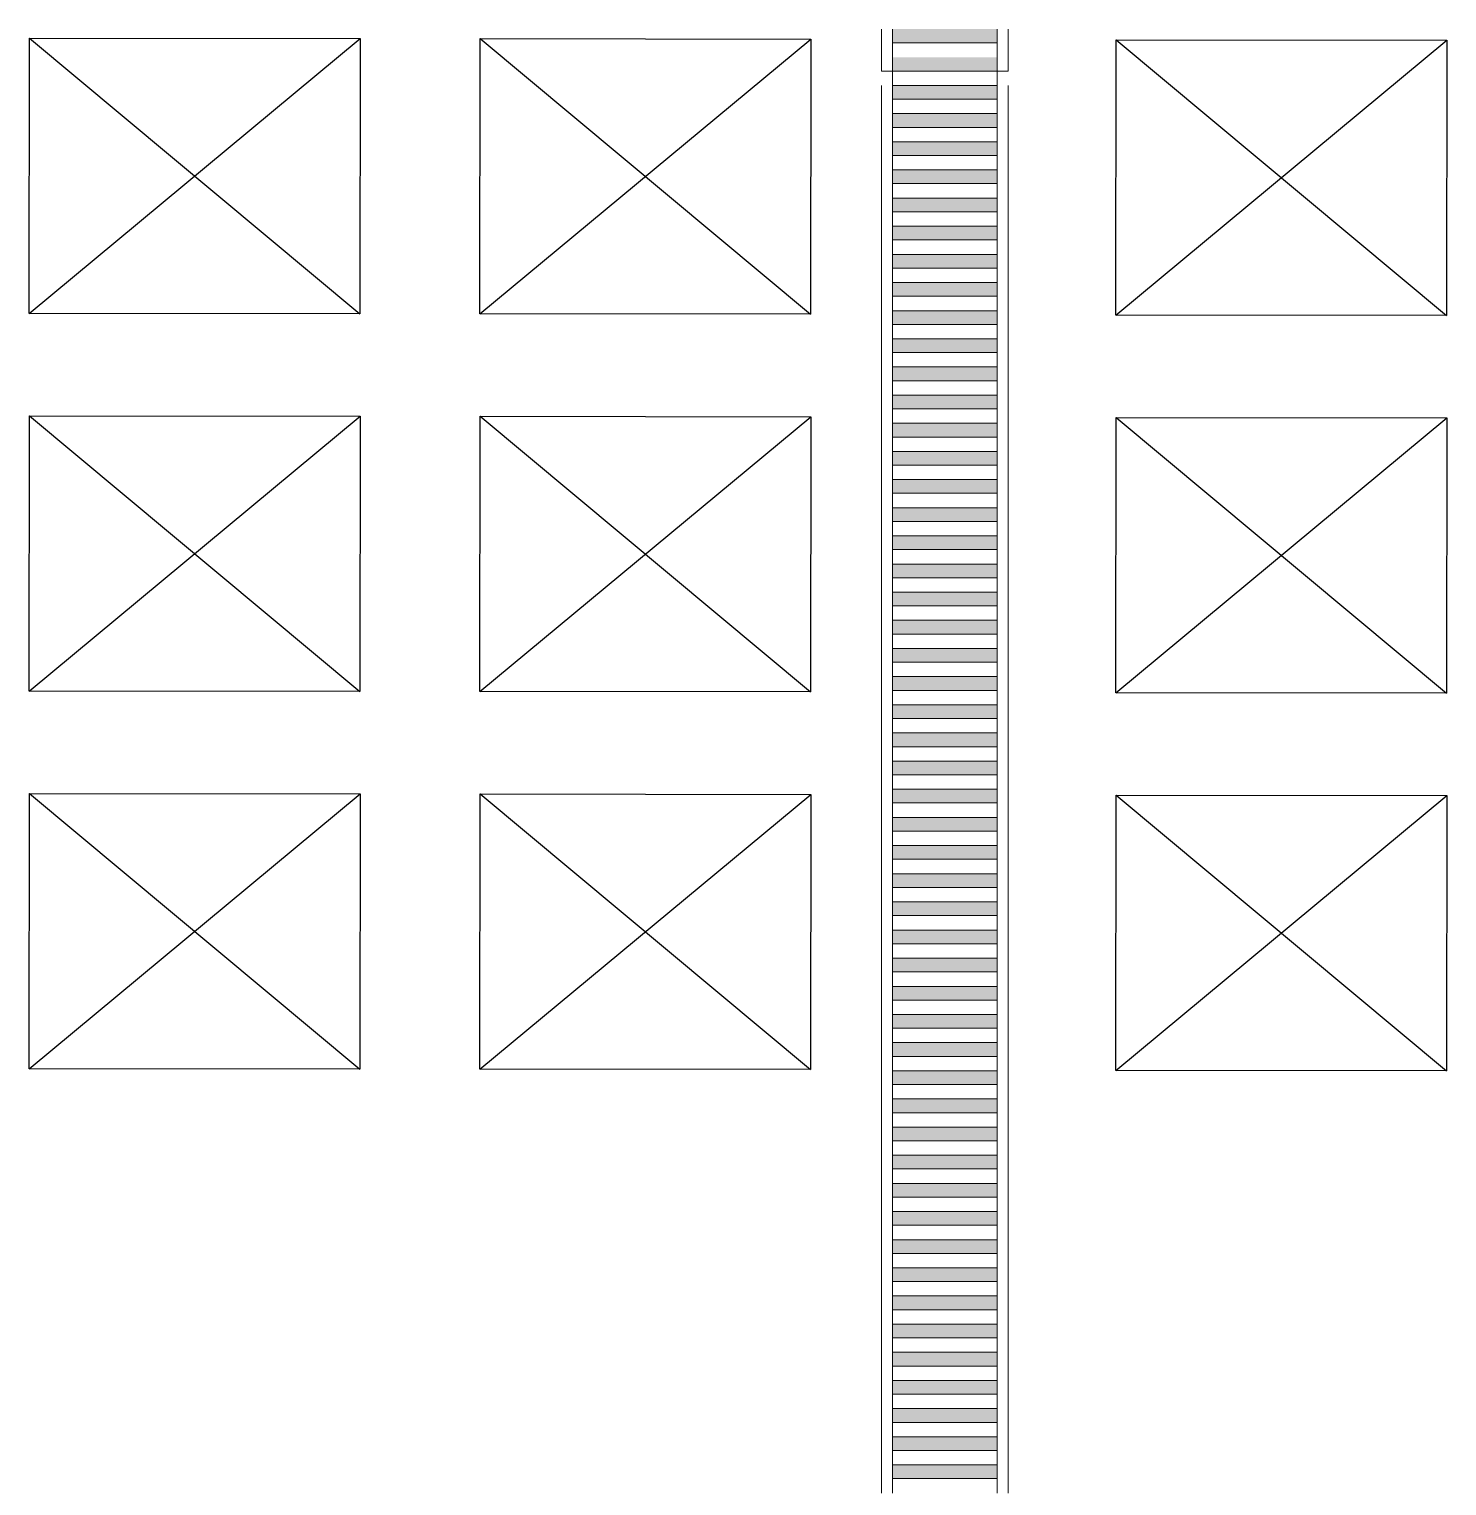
# Model space of a CAD drawing. Header units: millimetres. Extents: x 161 to 540, y 104 to 460.
# Drawn here: x 224.47 to 229.62, y 377.67 to 382.96 of the extents above; entities that cross this region are included whole.
import ezdxf

# ---------------------------------------------------------------- set-up
doc = ezdxf.new("R2010")
doc.units = ezdxf.units.MM
doc.layers.add('Armado HU', color=7, linetype='Continuous', lineweight=0)

msp = doc.modelspace()

# ---------------------------------------------------------------- hatches: boundary and pattern name
at = {"layer": 'Armado HU'}
for points in [[(227.9878, 382.9149), (227.6078, 382.9149), (227.6078, 382.9649), (227.9878, 382.9649)], [(227.9878, 382.8625), (227.9878, 382.8125), (227.6078, 382.8125), (227.6078, 382.8625)], [(227.9878, 382.7101), (227.6078, 382.7101), (227.6078, 382.7601), (227.9878, 382.7601)], [(227.6078, 382.6578), (227.9878, 382.6578), (227.9878, 382.6078), (227.6078, 382.6078)], [(227.9878, 382.5054), (227.6078, 382.5054), (227.6078, 382.5554), (227.9878, 382.5554)], [(227.6078, 382.4531), (227.9878, 382.4531), (227.9878, 382.4031), (227.6078, 382.4031)], [(227.9878, 382.3007), (227.6078, 382.3007), (227.6078, 382.3507), (227.9878, 382.3507)], [(227.6078, 382.2483), (227.9878, 382.2483), (227.9878, 382.1983), (227.6078, 382.1983)], [(227.9878, 382.096), (227.6078, 382.096), (227.6078, 382.146), (227.9878, 382.146)], [(227.6078, 382.0436), (227.9878, 382.0436), (227.9878, 381.9936), (227.6078, 381.9936)], [(227.9878, 381.8912), (227.6078, 381.8912), (227.6078, 381.9412), (227.9878, 381.9412)], [(227.6078, 381.8389), (227.9878, 381.8389), (227.9878, 381.7889), (227.6078, 381.7889)], [(227.9878, 381.6865), (227.6078, 381.6865), (227.6078, 381.7365), (227.9878, 381.7365)], [(227.6078, 381.6342), (227.9878, 381.6342), (227.9878, 381.5842), (227.6078, 381.5842)], [(227.9878, 381.4818), (227.6078, 381.4818), (227.6078, 381.5318), (227.9878, 381.5318)], [(227.6078, 381.4294), (227.9878, 381.4294), (227.9878, 381.3794), (227.6078, 381.3794)], [(227.9878, 381.2771), (227.6078, 381.2771), (227.6078, 381.3271), (227.9878, 381.3271)], [(227.6078, 381.2247), (227.9878, 381.2247), (227.9878, 381.1747), (227.6078, 381.1747)], [(227.9878, 381.0723), (227.6078, 381.0723), (227.6078, 381.1223), (227.9878, 381.1223)], [(227.6078, 381.02), (227.9878, 381.02), (227.9878, 380.97), (227.6078, 380.97)], [(227.9878, 380.8676), (227.6078, 380.8676), (227.6078, 380.9176), (227.9878, 380.9176)], [(227.6078, 380.8153), (227.9878, 380.8153), (227.9878, 380.7653), (227.6078, 380.7653)], [(227.9878, 380.6629), (227.6078, 380.6629), (227.6078, 380.7129), (227.9878, 380.7129)], [(227.6078, 380.6105), (227.9878, 380.6105), (227.9878, 380.5605), (227.6078, 380.5605)], [(227.9878, 380.4582), (227.6078, 380.4582), (227.6078, 380.5082), (227.9878, 380.5082)], [(227.6078, 380.4058), (227.9878, 380.4058), (227.9878, 380.3558), (227.6078, 380.3558)], [(227.9878, 380.2534), (227.6078, 380.2534), (227.6078, 380.3034), (227.9878, 380.3034)], [(227.6078, 380.2011), (227.9878, 380.2011), (227.9878, 380.1511), (227.6078, 380.1511)], [(227.9878, 380.0487), (227.6078, 380.0487), (227.6078, 380.0987), (227.9878, 380.0987)], [(227.6078, 379.9964), (227.9878, 379.9964), (227.9878, 379.9464), (227.6078, 379.9464)], [(227.9878, 379.844), (227.6078, 379.844), (227.6078, 379.894), (227.9878, 379.894)], [(227.6078, 379.7916), (227.9878, 379.7916), (227.9878, 379.7416), (227.6078, 379.7416)], [(227.9878, 379.6393), (227.6078, 379.6393), (227.6078, 379.6893), (227.9878, 379.6893)], [(227.6078, 379.5869), (227.9878, 379.5869), (227.9878, 379.5369), (227.6078, 379.5369)], [(227.9878, 379.4345), (227.6078, 379.4345), (227.6078, 379.4845), (227.9878, 379.4845)], [(227.6078, 379.3822), (227.9878, 379.3822), (227.9878, 379.3322), (227.6078, 379.3322)], [(227.9878, 379.2298), (227.6078, 379.2298), (227.6078, 379.2798), (227.9878, 379.2798)], [(227.6078, 379.1775), (227.9878, 379.1775), (227.9878, 379.1275), (227.6078, 379.1275)], [(227.9878, 379.0251), (227.6078, 379.0251), (227.6078, 379.0751), (227.9878, 379.0751)], [(227.6078, 378.9727), (227.9878, 378.9727), (227.9878, 378.9227), (227.6078, 378.9227)], [(227.9878, 378.8204), (227.6078, 378.8204), (227.6078, 378.8704), (227.9878, 378.8704)], [(227.6078, 378.768), (227.9878, 378.768), (227.9878, 378.718), (227.6078, 378.718)], [(227.9878, 378.6157), (227.6078, 378.6157), (227.6078, 378.6657), (227.9878, 378.6657)], [(227.6078, 378.5633), (227.9878, 378.5633), (227.9878, 378.5133), (227.6078, 378.5133)], [(227.9878, 378.4109), (227.6078, 378.4109), (227.6078, 378.4609), (227.9878, 378.4609)], [(227.6078, 378.3586), (227.9878, 378.3586), (227.9878, 378.3086), (227.6078, 378.3086)], [(227.9878, 378.2062), (227.6078, 378.2062), (227.6078, 378.2562), (227.9878, 378.2562)], [(227.6078, 378.1538), (227.9878, 378.1538), (227.9878, 378.1038), (227.6078, 378.1038)], [(227.9878, 378.0015), (227.6078, 378.0015), (227.6078, 378.0515), (227.9878, 378.0515)], [(227.6078, 377.9491), (227.9878, 377.9491), (227.9878, 377.8991), (227.6078, 377.8991)], [(227.9878, 377.7968), (227.6078, 377.7968), (227.6078, 377.8468), (227.9878, 377.8468)], [(227.6078, 377.7444), (227.9878, 377.7444), (227.9878, 377.6944), (227.6078, 377.6944)]]:
    msp.add_hatch(color=0, dxfattribs=at).paths.add_polyline_path(points)

# ---------------------------------------------------------------- linework, layer by layer
at = {"layer": 'Armado HU', "color": 0}
for p, q in [((227.5678, 382.8625, -10548694.5066), (227.5678, 382.9649, -10548694.5066)), ((227.6078, 382.9149, -10548694.5066), (227.6078, 382.9649, -10548694.5066)), ((227.9878, 382.9149, -10548694.5066), (227.9878, 382.9649, -10548694.5066)), ((228.0278, 382.8625, -10548694.5066), (228.0278, 382.9649, -10548694.5066)), ((227.6078, 382.8625, -10548694.5066), (227.6078, 382.9149, -10548694.5066)), ((227.9878, 382.9149, -10548694.5066), (227.6078, 382.9149, -10548694.5066)), ((227.9878, 382.8625, -10548694.5066), (227.9878, 382.9149, -10548694.5066)), ((227.6078, 382.8125, -16628955.6367), (227.6078, 382.8625, -16628955.6367)), ((227.9878, 382.8125, -16628955.6367), (227.9878, 382.8625, -16628955.6367)), ((227.9878, 382.8125, -16628955.6367), (227.6078, 382.8125, -16628955.6367)), ((227.6078, 382.7601, -16628955.6367), (227.6078, 382.8125, -16628955.6367)), ((227.9878, 382.8125, -16628955.6367), (227.6078, 382.8125, -16628955.6367)), ((227.9878, 382.7601, -16628955.6367), (227.9878, 382.8125, -16628955.6367)), ((227.5678, 382.6578, -16644914.3273), (227.5678, 382.7601, -16644914.3273)), ((227.6078, 382.7101, -16644914.3273), (227.6078, 382.7601, -16644914.3273)), ((227.9878, 382.7601, -16660873.018), (227.6078, 382.7601, -16660873.018)), ((227.9878, 382.7101, -16644914.3273), (227.9878, 382.7601, -16644914.3273)), ((228.0278, 382.6578, -16644914.3273), (228.0278, 382.7601, -16644914.3273)), ((227.6078, 382.6578, -16644914.3273), (227.6078, 382.7101, -16644914.3273)), ((227.9878, 382.7101, -16644914.3273), (227.6078, 382.7101, -16644914.3273)), ((227.9878, 382.6578, -16644914.3273), (227.9878, 382.7101, -16644914.3273)), ((227.5678, 382.5554, -16660873.018), (227.5678, 382.6578, -16660873.018)), ((227.6078, 382.6078, -16660873.018), (227.6078, 382.6578, -16660873.018)), ((227.9878, 382.6578, -16676831.7086), (227.6078, 382.6578, -16676831.7086)), ((227.9878, 382.6078, -16660873.018), (227.9878, 382.6578, -16660873.018)), ((228.0278, 382.5554, -16660873.018), (228.0278, 382.6578, -16660873.018)), ((227.6078, 382.5554, -16660873.018), (227.6078, 382.6078, -16660873.018)), ((227.9878, 382.6078, -16660873.018), (227.6078, 382.6078, -16660873.018)), ((227.9878, 382.5554, -16660873.018), (227.9878, 382.6078, -16660873.018)), ((227.5678, 382.4531, -16676831.7086), (227.5678, 382.5554, -16676831.7086)), ((227.6078, 382.5054, -16676831.7086), (227.6078, 382.5554, -16676831.7086)), ((227.9878, 382.5554, -16692790.3992), (227.6078, 382.5554, -16692790.3992)), ((227.9878, 382.5054, -16676831.7086), (227.9878, 382.5554, -16676831.7086)), ((228.0278, 382.4531, -16676831.7086), (228.0278, 382.5554, -16676831.7086)), ((227.6078, 382.4531, -16676831.7086), (227.6078, 382.5054, -16676831.7086)), ((227.9878, 382.5054, -16676831.7086), (227.6078, 382.5054, -16676831.7086)), ((227.9878, 382.4531, -16676831.7086), (227.9878, 382.5054, -16676831.7086)), ((227.5678, 382.3507, -16692790.3992), (227.5678, 382.4531, -16692790.3992)), ((227.6078, 382.4031, -16692790.3992), (227.6078, 382.4531, -16692790.3992)), ((227.9878, 382.4531, -16708749.0899), (227.6078, 382.4531, -16708749.0899)), ((227.9878, 382.4031, -16692790.3992), (227.9878, 382.4531, -16692790.3992)), ((228.0278, 382.3507, -16692790.3992), (228.0278, 382.4531, -16692790.3992)), ((227.6078, 382.3507, -16692790.3992), (227.6078, 382.4031, -16692790.3992)), ((227.9878, 382.4031, -16692790.3992), (227.6078, 382.4031, -16692790.3992)), ((227.9878, 382.3507, -16692790.3992), (227.9878, 382.4031, -16692790.3992)), ((227.5678, 382.2483, -16708749.0899), (227.5678, 382.3507, -16708749.0899)), ((227.6078, 382.3007, -16708749.0899), (227.6078, 382.3507, -16708749.0899)), ((227.9878, 382.3507, -16724707.7805), (227.6078, 382.3507, -16724707.7805)), ((227.9878, 382.3007, -16708749.0899), (227.9878, 382.3507, -16708749.0899)), ((228.0278, 382.2483, -16708749.0899), (228.0278, 382.3507, -16708749.0899)), ((227.6078, 382.2483, -16708749.0899), (227.6078, 382.3007, -16708749.0899)), ((227.9878, 382.3007, -16708749.0899), (227.6078, 382.3007, -16708749.0899)), ((227.9878, 382.2483, -16708749.0899), (227.9878, 382.3007, -16708749.0899)), ((227.5678, 382.146, -16724707.7805), (227.5678, 382.2483, -16724707.7805)), ((227.6078, 382.1983, -16724707.7805), (227.6078, 382.2483, -16724707.7805)), ((227.9878, 382.2483, -16740666.4711), (227.6078, 382.2483, -16740666.4711)), ((227.9878, 382.1983, -16724707.7805), (227.9878, 382.2483, -16724707.7805)), ((228.0278, 382.146, -16724707.7805), (228.0278, 382.2483, -16724707.7805)), ((227.6078, 382.146, -16724707.7805), (227.6078, 382.1983, -16724707.7805)), ((227.9878, 382.1983, -16724707.7805), (227.6078, 382.1983, -16724707.7805)), ((227.9878, 382.146, -16724707.7805), (227.9878, 382.1983, -16724707.7805)), ((227.5678, 382.0436, -16740666.4711), (227.5678, 382.146, -16740666.4711)), ((227.6078, 382.096, -16740666.4711), (227.6078, 382.146, -16740666.4711)), ((227.9878, 382.146, -16756625.1617), (227.6078, 382.146, -16756625.1617)), ((227.9878, 382.096, -16740666.4711), (227.9878, 382.146, -16740666.4711)), ((228.0278, 382.0436, -16740666.4711), (228.0278, 382.146, -16740666.4711)), ((227.6078, 382.0436, -16740666.4711), (227.6078, 382.096, -16740666.4711)), ((227.9878, 382.096, -16740666.4711), (227.6078, 382.096, -16740666.4711)), ((227.9878, 382.0436, -16740666.4711), (227.9878, 382.096, -16740666.4711)), ((227.5678, 381.9412, -16756625.1617), (227.5678, 382.0436, -16756625.1617)), ((227.6078, 381.9936, -16756625.1617), (227.6078, 382.0436, -16756625.1617)), ((227.9878, 382.0436, -16772583.8524), (227.6078, 382.0436, -16772583.8524)), ((227.9878, 381.9936, -16756625.1617), (227.9878, 382.0436, -16756625.1617)), ((228.0278, 381.9412, -16756625.1617), (228.0278, 382.0436, -16756625.1617)), ((227.6078, 381.9412, -16756625.1617), (227.6078, 381.9936, -16756625.1617)), ((227.9878, 381.9936, -16756625.1617), (227.6078, 381.9936, -16756625.1617)), ((227.9878, 381.9412, -16756625.1617), (227.9878, 381.9936, -16756625.1617)), ((227.5678, 381.8389, -16772583.8524), (227.5678, 381.9412, -16772583.8524)), ((227.6078, 381.8912, -16772583.8524), (227.6078, 381.9412, -16772583.8524)), ((227.9878, 381.9412, -16788542.543), (227.6078, 381.9412, -16788542.543)), ((227.6078, 381.8389, -16772583.8524), (227.6078, 381.8912, -16772583.8524)), ((227.9878, 381.8912, -16772583.8524), (227.6078, 381.8912, -16772583.8524)), ((227.9878, 381.8912, -16772583.8524), (227.9878, 381.9412, -16772583.8524)), ((227.9878, 381.8389, -16772583.8524), (227.9878, 381.8912, -16772583.8524)), ((228.0278, 381.8389, -16772583.8524), (228.0278, 381.9412, -16772583.8524)), ((227.5678, 381.7365, -16788542.543), (227.5678, 381.8389, -16788542.543)), ((227.6078, 381.7889, -16788542.543), (227.6078, 381.8389, -16788542.543)), ((227.9878, 381.8389, -16804501.2336), (227.6078, 381.8389, -16804501.2336)), ((227.9878, 381.7889, -16788542.543), (227.9878, 381.8389, -16788542.543)), ((228.0278, 381.7365, -16788542.543), (228.0278, 381.8389, -16788542.543)), ((227.6078, 381.7365, -16788542.543), (227.6078, 381.7889, -16788542.543)), ((227.9878, 381.7889, -16788542.543), (227.6078, 381.7889, -16788542.543)), ((227.9878, 381.7365, -16788542.543), (227.9878, 381.7889, -16788542.543)), ((227.5678, 381.6342, -16804501.2336), (227.5678, 381.7365, -16804501.2336)), ((227.6078, 381.6865, -16804501.2336), (227.6078, 381.7365, -16804501.2336)), ((227.9878, 381.7365, -16820459.9243), (227.6078, 381.7365, -16820459.9243)), ((227.9878, 381.6865, -16804501.2336), (227.9878, 381.7365, -16804501.2336)), ((228.0278, 381.6342, -16804501.2336), (228.0278, 381.7365, -16804501.2336)), ((227.6078, 381.6342, -16804501.2336), (227.6078, 381.6865, -16804501.2336)), ((227.9878, 381.6865, -16804501.2336), (227.6078, 381.6865, -16804501.2336)), ((227.9878, 381.6342, -16804501.2336), (227.9878, 381.6865, -16804501.2336)), ((227.5678, 381.5318, -16820459.9243), (227.5678, 381.6342, -16820459.9243)), ((227.6078, 381.5842, -16820459.9243), (227.6078, 381.6342, -16820459.9243)), ((227.9878, 381.6342, -16836418.6149), (227.6078, 381.6342, -16836418.6149)), ((227.9878, 381.5842, -16820459.9243), (227.9878, 381.6342, -16820459.9243)), ((228.0278, 381.5318, -16820459.9243), (228.0278, 381.6342, -16820459.9243)), ((227.6078, 381.5318, -16820459.9243), (227.6078, 381.5842, -16820459.9243)), ((227.9878, 381.5842, -16820459.9243), (227.6078, 381.5842, -16820459.9243)), ((227.9878, 381.5318, -16820459.9243), (227.9878, 381.5842, -16820459.9243)), ((227.5678, 381.4294, -16836418.6149), (227.5678, 381.5318, -16836418.6149)), ((227.6078, 381.4818, -16836418.6149), (227.6078, 381.5318, -16836418.6149)), ((227.9878, 381.5318, -16852377.3055), (227.6078, 381.5318, -16852377.3055)), ((227.9878, 381.4818, -16836418.6149), (227.9878, 381.5318, -16836418.6149)), ((228.0278, 381.4294, -16836418.6149), (228.0278, 381.5318, -16836418.6149)), ((227.6078, 381.4294, -16836418.6149), (227.6078, 381.4818, -16836418.6149)), ((227.9878, 381.4818, -16836418.6149), (227.6078, 381.4818, -16836418.6149)), ((227.9878, 381.4294, -16836418.6149), (227.9878, 381.4818, -16836418.6149)), ((227.5678, 381.3271, -16836418.6149), (227.5678, 381.4294, -16836418.6149)), ((227.6078, 381.3794, -16836418.6149), (227.6078, 381.4294, -16836418.6149)), ((227.9878, 381.4294, -16852377.3055), (227.6078, 381.4294, -16852377.3055)), ((227.9878, 381.3794, -16836418.6149), (227.9878, 381.4294, -16836418.6149)), ((228.0278, 381.3271, -16836418.6149), (228.0278, 381.4294, -16836418.6149)), ((227.6078, 381.3271, -16836418.6149), (227.6078, 381.3794, -16836418.6149)), ((227.9878, 381.3794, -16836418.6149), (227.6078, 381.3794, -16836418.6149)), ((227.9878, 381.3271, -16836418.6149), (227.9878, 381.3794, -16836418.6149)), ((227.5678, 381.2247, -16852377.3055), (227.5678, 381.3271, -16852377.3055)), ((227.6078, 381.2771, -16852377.3055), (227.6078, 381.3271, -16852377.3055)), ((227.9878, 381.3271, -16868335.9962), (227.6078, 381.3271, -16868335.9962)), ((227.9878, 381.2771, -16852377.3055), (227.9878, 381.3271, -16852377.3055)), ((228.0278, 381.2247, -16852377.3055), (228.0278, 381.3271, -16852377.3055)), ((227.6078, 381.2247, -16852377.3055), (227.6078, 381.2771, -16852377.3055)), ((227.9878, 381.2771, -16852377.3055), (227.6078, 381.2771, -16852377.3055)), ((227.9878, 381.2247, -16852377.3055), (227.9878, 381.2771, -16852377.3055)), ((227.5678, 381.1223, -16868335.9962), (227.5678, 381.2247, -16868335.9962)), ((227.6078, 381.1747, -16868335.9962), (227.6078, 381.2247, -16868335.9962)), ((227.9878, 381.2247, -16884294.6868), (227.6078, 381.2247, -16884294.6868)), ((227.9878, 381.1747, -16868335.9962), (227.9878, 381.2247, -16868335.9962)), ((228.0278, 381.1223, -16868335.9962), (228.0278, 381.2247, -16868335.9962)), ((227.6078, 381.1223, -16868335.9962), (227.6078, 381.1747, -16868335.9962)), ((227.9878, 381.1747, -16868335.9962), (227.6078, 381.1747, -16868335.9962)), ((227.9878, 381.1223, -16868335.9962), (227.9878, 381.1747, -16868335.9962)), ((227.5678, 381.02, -16884294.6868), (227.5678, 381.1223, -16884294.6868)), ((227.6078, 381.0723, -16884294.6868), (227.6078, 381.1223, -16884294.6868)), ((227.9878, 381.1223, -16900253.3774), (227.6078, 381.1223, -16900253.3774)), ((227.9878, 381.0723, -16884294.6868), (227.9878, 381.1223, -16884294.6868)), ((228.0278, 381.02, -16884294.6868), (228.0278, 381.1223, -16884294.6868)), ((227.6078, 381.02, -16884294.6868), (227.6078, 381.0723, -16884294.6868)), ((227.9878, 381.0723, -16884294.6868), (227.6078, 381.0723, -16884294.6868)), ((227.9878, 381.02, -16884294.6868), (227.9878, 381.0723, -16884294.6868)), ((227.5678, 380.9176, -16900253.3774), (227.5678, 381.02, -16900253.3774)), ((227.6078, 380.97, -16900253.3774), (227.6078, 381.02, -16900253.3774)), ((227.9878, 381.02, -16916212.0681), (227.6078, 381.02, -16916212.0681)), ((227.9878, 380.97, -16900253.3774), (227.9878, 381.02, -16900253.3774)), ((228.0278, 380.9176, -16900253.3774), (228.0278, 381.02, -16900253.3774)), ((227.6078, 380.9176, -16900253.3774), (227.6078, 380.97, -16900253.3774)), ((227.9878, 380.97, -16900253.3774), (227.6078, 380.97, -16900253.3774)), ((227.9878, 380.9176, -16900253.3774), (227.9878, 380.97, -16900253.3774)), ((227.5678, 380.8153, -16916212.0681), (227.5678, 380.9176, -16916212.0681)), ((227.6078, 380.8676, -16916212.0681), (227.6078, 380.9176, -16916212.0681)), ((227.9878, 380.9176, -16932170.7587), (227.6078, 380.9176, -16932170.7587)), ((227.9878, 380.8676, -16916212.0681), (227.9878, 380.9176, -16916212.0681)), ((228.0278, 380.8153, -16916212.0681), (228.0278, 380.9176, -16916212.0681)), ((227.6078, 380.8153, -16916212.0681), (227.6078, 380.8676, -16916212.0681)), ((227.9878, 380.8676, -16916212.0681), (227.6078, 380.8676, -16916212.0681)), ((227.9878, 380.8153, -16916212.0681), (227.9878, 380.8676, -16916212.0681)), ((227.5678, 380.7129, -16932170.7587), (227.5678, 380.8153, -16932170.7587)), ((227.6078, 380.7653, -16932170.7587), (227.6078, 380.8153, -16932170.7587)), ((227.9878, 380.8153, -16948129.4493), (227.6078, 380.8153, -16948129.4493)), ((227.9878, 380.7653, -16932170.7587), (227.9878, 380.8153, -16932170.7587)), ((228.0278, 380.7129, -16932170.7587), (228.0278, 380.8153, -16932170.7587)), ((227.6078, 380.7129, -16932170.7587), (227.6078, 380.7653, -16932170.7587)), ((227.9878, 380.7653, -16932170.7587), (227.6078, 380.7653, -16932170.7587)), ((227.9878, 380.7129, -16932170.7587), (227.9878, 380.7653, -16932170.7587)), ((227.5678, 380.6105, -16948129.4493), (227.5678, 380.7129, -16948129.4493)), ((227.6078, 380.6629, -16948129.4493), (227.6078, 380.7129, -16948129.4493)), ((227.9878, 380.7129, -16964088.1399), (227.6078, 380.7129, -16964088.1399)), ((227.9878, 380.6629, -16948129.4493), (227.9878, 380.7129, -16948129.4493)), ((228.0278, 380.6105, -16948129.4493), (228.0278, 380.7129, -16948129.4493)), ((227.6078, 380.6105, -16948129.4493), (227.6078, 380.6629, -16948129.4493)), ((227.9878, 380.6629, -16948129.4493), (227.6078, 380.6629, -16948129.4493)), ((227.9878, 380.6105, -16948129.4493), (227.9878, 380.6629, -16948129.4493)), ((227.5678, 380.5082, -16964088.1399), (227.5678, 380.6105, -16964088.1399)), ((227.6078, 380.5605, -16964088.1399), (227.6078, 380.6105, -16964088.1399)), ((227.9878, 380.6105, -16980046.8306), (227.6078, 380.6105, -16980046.8306)), ((227.9878, 380.5605, -16964088.1399), (227.9878, 380.6105, -16964088.1399)), ((228.0278, 380.5082, -16964088.1399), (228.0278, 380.6105, -16964088.1399)), ((227.6078, 380.5082, -16964088.1399), (227.6078, 380.5605, -16964088.1399)), ((227.9878, 380.5605, -16964088.1399), (227.6078, 380.5605, -16964088.1399)), ((227.9878, 380.5082, -16964088.1399), (227.9878, 380.5605, -16964088.1399)), ((227.5678, 380.4058, -16980046.8306), (227.5678, 380.5082, -16980046.8306)), ((227.6078, 380.4582, -16980046.8306), (227.6078, 380.5082, -16980046.8306)), ((227.9878, 380.5082, -16996005.5212), (227.6078, 380.5082, -16996005.5212)), ((227.9878, 380.4582, -16980046.8306), (227.9878, 380.5082, -16980046.8306)), ((228.0278, 380.4058, -16980046.8306), (228.0278, 380.5082, -16980046.8306)), ((227.5678, 380.3034, -16996005.5212), (227.5678, 380.4058, -16996005.5212)), ((227.6078, 380.4058, -16980046.8306), (227.6078, 380.4582, -16980046.8306)), ((227.9878, 380.4582, -16980046.8306), (227.6078, 380.4582, -16980046.8306)), ((227.6078, 380.3558, -16996005.5212), (227.6078, 380.4058, -16996005.5212)), ((227.9878, 380.4058, -17011964.2118), (227.6078, 380.4058, -17011964.2118)), ((227.9878, 380.4058, -16980046.8306), (227.9878, 380.4582, -16980046.8306)), ((227.9878, 380.3558, -16996005.5212), (227.9878, 380.4058, -16996005.5212)), ((228.0278, 380.3034, -16996005.5212), (228.0278, 380.4058, -16996005.5212)), ((227.6078, 380.3034, -16996005.5212), (227.6078, 380.3558, -16996005.5212)), ((227.9878, 380.3558, -16996005.5212), (227.6078, 380.3558, -16996005.5212)), ((227.9878, 380.3034, -16996005.5212), (227.9878, 380.3558, -16996005.5212)), ((227.5678, 380.2011, -17011964.2118), (227.5678, 380.3034, -17011964.2118)), ((227.6078, 380.2534, -17011964.2118), (227.6078, 380.3034, -17011964.2118)), ((227.9878, 380.3034, -17027922.9025), (227.6078, 380.3034, -17027922.9025)), ((227.9878, 380.2534, -17011964.2118), (227.9878, 380.3034, -17011964.2118)), ((228.0278, 380.2011, -17011964.2118), (228.0278, 380.3034, -17011964.2118)), ((227.6078, 380.2011, -17011964.2118), (227.6078, 380.2534, -17011964.2118)), ((227.9878, 380.2534, -17011964.2118), (227.6078, 380.2534, -17011964.2118)), ((227.9878, 380.2011, -17011964.2118), (227.9878, 380.2534, -17011964.2118)), ((227.5678, 380.0987, -17027922.9025), (227.5678, 380.2011, -17027922.9025)), ((227.6078, 380.1511, -17027922.9025), (227.6078, 380.2011, -17027922.9025)), ((227.9878, 380.2011, -17043881.5931), (227.6078, 380.2011, -17043881.5931)), ((227.9878, 380.1511, -17027922.9025), (227.9878, 380.2011, -17027922.9025)), ((228.0278, 380.0987, -17027922.9025), (228.0278, 380.2011, -17027922.9025)), ((227.6078, 380.0987, -17027922.9025), (227.6078, 380.1511, -17027922.9025)), ((227.9878, 380.1511, -17027922.9025), (227.6078, 380.1511, -17027922.9025)), ((227.9878, 380.0987, -17027922.9025), (227.9878, 380.1511, -17027922.9025)), ((227.5678, 379.9964, -17043881.5931), (227.5678, 380.0987, -17043881.5931)), ((227.6078, 380.0487, -17043881.5931), (227.6078, 380.0987, -17043881.5931)), ((227.9878, 380.0987, -17059840.2837), (227.6078, 380.0987, -17059840.2837)), ((227.9878, 380.0487, -17043881.5931), (227.9878, 380.0987, -17043881.5931)), ((228.0278, 379.9964, -17043881.5931), (228.0278, 380.0987, -17043881.5931)), ((227.6078, 379.9964, -17043881.5931), (227.6078, 380.0487, -17043881.5931)), ((227.9878, 380.0487, -17043881.5931), (227.6078, 380.0487, -17043881.5931)), ((227.9878, 379.9964, -17043881.5931), (227.9878, 380.0487, -17043881.5931)), ((227.5678, 379.894, -17059840.2837), (227.5678, 379.9964, -17059840.2837)), ((227.6078, 379.9464, -17059840.2837), (227.6078, 379.9964, -17059840.2837)), ((227.9878, 379.9964, -17075798.9744), (227.6078, 379.9964, -17075798.9744)), ((227.9878, 379.9464, -17059840.2837), (227.9878, 379.9964, -17059840.2837)), ((228.0278, 379.894, -17059840.2837), (228.0278, 379.9964, -17059840.2837)), ((227.6078, 379.894, -17059840.2837), (227.6078, 379.9464, -17059840.2837)), ((227.9878, 379.9464, -17059840.2837), (227.6078, 379.9464, -17059840.2837)), ((227.9878, 379.894, -17059840.2837), (227.9878, 379.9464, -17059840.2837)), ((227.5678, 379.7916, -17075798.9744), (227.5678, 379.894, -17075798.9744)), ((227.6078, 379.844, -17075798.9744), (227.6078, 379.894, -17075798.9744)), ((227.9878, 379.894, -17091757.665), (227.6078, 379.894, -17091757.665)), ((227.9878, 379.844, -17075798.9744), (227.9878, 379.894, -17075798.9744)), ((228.0278, 379.7916, -17075798.9744), (228.0278, 379.894, -17075798.9744)), ((227.6078, 379.7916, -17075798.9744), (227.6078, 379.844, -17075798.9744)), ((227.9878, 379.844, -17075798.9744), (227.6078, 379.844, -17075798.9744)), ((227.9878, 379.7916, -17075798.9744), (227.9878, 379.844, -17075798.9744)), ((227.5678, 379.6893, -17091757.665), (227.5678, 379.7916, -17091757.665)), ((227.6078, 379.7416, -17091757.665), (227.6078, 379.7916, -17091757.665)), ((227.9878, 379.7916, -17107716.3556), (227.6078, 379.7916, -17107716.3556)), ((227.9878, 379.7416, -17091757.665), (227.9878, 379.7916, -17091757.665)), ((228.0278, 379.6893, -17091757.665), (228.0278, 379.7916, -17091757.665)), ((227.6078, 379.6893, -17091757.665), (227.6078, 379.7416, -17091757.665)), ((227.9878, 379.7416, -17091757.665), (227.6078, 379.7416, -17091757.665)), ((227.9878, 379.6893, -17091757.665), (227.9878, 379.7416, -17091757.665)), ((227.5678, 379.5869, -17107716.3556), (227.5678, 379.6893, -17107716.3556)), ((227.6078, 379.6393, -17107716.3556), (227.6078, 379.6893, -17107716.3556)), ((227.9878, 379.6893, -17123675.0462), (227.6078, 379.6893, -17123675.0462)), ((227.9878, 379.6393, -17107716.3556), (227.9878, 379.6893, -17107716.3556)), ((228.0278, 379.5869, -17107716.3556), (228.0278, 379.6893, -17107716.3556)), ((227.6078, 379.5869, -17107716.3556), (227.6078, 379.6393, -17107716.3556)), ((227.9878, 379.6393, -17107716.3556), (227.6078, 379.6393, -17107716.3556)), ((227.9878, 379.5869, -17107716.3556), (227.9878, 379.6393, -17107716.3556)), ((227.5678, 379.4845, -17123675.0462), (227.5678, 379.5869, -17123675.0462)), ((227.6078, 379.5369, -17123675.0462), (227.6078, 379.5869, -17123675.0462)), ((227.9878, 379.5869, -17139633.7369), (227.6078, 379.5869, -17139633.7369)), ((227.9878, 379.5369, -17123675.0462), (227.9878, 379.5869, -17123675.0462)), ((228.0278, 379.4845, -17123675.0462), (228.0278, 379.5869, -17123675.0462)), ((227.6078, 379.4845, -17123675.0462), (227.6078, 379.5369, -17123675.0462)), ((227.9878, 379.5369, -17123675.0462), (227.6078, 379.5369, -17123675.0462)), ((227.9878, 379.4845, -17123675.0462), (227.9878, 379.5369, -17123675.0462)), ((227.5678, 379.3822, -17139633.7369), (227.5678, 379.4845, -17139633.7369)), ((227.6078, 379.4345, -17139633.7369), (227.6078, 379.4845, -17139633.7369)), ((227.9878, 379.4845, -17155592.4275), (227.6078, 379.4845, -17155592.4275)), ((227.9878, 379.4345, -17139633.7369), (227.9878, 379.4845, -17139633.7369)), ((228.0278, 379.3822, -17139633.7369), (228.0278, 379.4845, -17139633.7369)), ((227.6078, 379.3822, -17139633.7369), (227.6078, 379.4345, -17139633.7369)), ((227.9878, 379.4345, -17139633.7369), (227.6078, 379.4345, -17139633.7369)), ((227.9878, 379.3822, -17139633.7369), (227.9878, 379.4345, -17139633.7369)), ((227.5678, 379.2798, -17155592.4275), (227.5678, 379.3822, -17155592.4275)), ((227.6078, 379.3322, -17155592.4275), (227.6078, 379.3822, -17155592.4275)), ((227.9878, 379.3822, -17171551.1181), (227.6078, 379.3822, -17171551.1181)), ((227.9878, 379.3322, -17155592.4275), (227.9878, 379.3822, -17155592.4275)), ((228.0278, 379.2798, -17155592.4275), (228.0278, 379.3822, -17155592.4275)), ((227.6078, 379.2798, -17155592.4275), (227.6078, 379.3322, -17155592.4275)), ((227.9878, 379.3322, -17155592.4275), (227.6078, 379.3322, -17155592.4275)), ((227.9878, 379.2798, -17155592.4275), (227.9878, 379.3322, -17155592.4275)), ((227.5678, 379.1775, -17171551.1181), (227.5678, 379.2798, -17171551.1181)), ((227.6078, 379.2298, -17171551.1181), (227.6078, 379.2798, -17171551.1181)), ((227.9878, 379.2798, -17187509.8088), (227.6078, 379.2798, -17187509.8088)), ((227.9878, 379.2298, -17171551.1181), (227.9878, 379.2798, -17171551.1181)), ((228.0278, 379.1775, -17171551.1181), (228.0278, 379.2798, -17171551.1181)), ((227.6078, 379.1775, -17171551.1181), (227.6078, 379.2298, -17171551.1181)), ((227.9878, 379.2298, -17171551.1181), (227.6078, 379.2298, -17171551.1181)), ((227.9878, 379.1775, -17171551.1181), (227.9878, 379.2298, -17171551.1181)), ((227.5678, 379.0751, -17187509.8088), (227.5678, 379.1775, -17187509.8088)), ((227.6078, 379.1275, -17187509.8088), (227.6078, 379.1775, -17187509.8088)), ((227.9878, 379.1775, -17203468.4994), (227.6078, 379.1775, -17203468.4994)), ((227.9878, 379.1275, -17187509.8088), (227.9878, 379.1775, -17187509.8088)), ((228.0278, 379.0751, -17187509.8088), (228.0278, 379.1775, -17187509.8088)), ((227.6078, 379.0751, -17187509.8088), (227.6078, 379.1275, -17187509.8088)), ((227.9878, 379.1275, -17187509.8088), (227.6078, 379.1275, -17187509.8088)), ((227.9878, 379.0751, -17187509.8088), (227.9878, 379.1275, -17187509.8088)), ((227.5678, 378.9727, -17203468.4994), (227.5678, 379.0751, -17203468.4994)), ((227.6078, 379.0251, -17203468.4994), (227.6078, 379.0751, -17203468.4994)), ((227.9878, 379.0751, -17219427.19), (227.6078, 379.0751, -17219427.19)), ((227.9878, 379.0251, -17203468.4994), (227.9878, 379.0751, -17203468.4994)), ((228.0278, 378.9727, -17203468.4994), (228.0278, 379.0751, -17203468.4994)), ((227.6078, 378.9727, -17203468.4994), (227.6078, 379.0251, -17203468.4994)), ((227.9878, 379.0251, -17203468.4994), (227.6078, 379.0251, -17203468.4994)), ((227.9878, 378.9727, -17203468.4994), (227.9878, 379.0251, -17203468.4994)), ((227.5678, 378.8704, -17219427.19), (227.5678, 378.9727, -17219427.19)), ((227.6078, 378.9227, -17219427.19), (227.6078, 378.9727, -17219427.19)), ((227.9878, 378.9727, -17235385.8807), (227.6078, 378.9727, -17235385.8807)), ((227.6078, 378.8704, -17219427.19), (227.6078, 378.9227, -17219427.19)), ((227.9878, 378.9227, -17219427.19), (227.6078, 378.9227, -17219427.19)), ((227.9878, 378.9227, -17219427.19), (227.9878, 378.9727, -17219427.19)), ((227.9878, 378.8704, -17219427.19), (227.9878, 378.9227, -17219427.19)), ((228.0278, 378.8704, -17219427.19), (228.0278, 378.9727, -17219427.19)), ((227.5678, 378.768, -17235385.8807), (227.5678, 378.8704, -17235385.8807)), ((227.6078, 378.8204, -17235385.8807), (227.6078, 378.8704, -17235385.8807)), ((227.9878, 378.8704, -17251344.5713), (227.6078, 378.8704, -17251344.5713)), ((227.9878, 378.8204, -17235385.8807), (227.9878, 378.8704, -17235385.8807)), ((228.0278, 378.768, -17235385.8807), (228.0278, 378.8704, -17235385.8807)), ((227.6078, 378.768, -17235385.8807), (227.6078, 378.8204, -17235385.8807)), ((227.9878, 378.8204, -17235385.8807), (227.6078, 378.8204, -17235385.8807)), ((227.9878, 378.768, -17235385.8807), (227.9878, 378.8204, -17235385.8807)), ((227.5678, 378.6657, -17251344.5713), (227.5678, 378.768, -17251344.5713)), ((227.6078, 378.718, -17251344.5713), (227.6078, 378.768, -17251344.5713)), ((227.9878, 378.768, -17267303.2619), (227.6078, 378.768, -17267303.2619)), ((227.9878, 378.718, -17251344.5713), (227.9878, 378.768, -17251344.5713)), ((228.0278, 378.6657, -17251344.5713), (228.0278, 378.768, -17251344.5713)), ((227.6078, 378.6657, -17251344.5713), (227.6078, 378.718, -17251344.5713)), ((227.9878, 378.718, -17251344.5713), (227.6078, 378.718, -17251344.5713)), ((227.9878, 378.6657, -17251344.5713), (227.9878, 378.718, -17251344.5713)), ((227.5678, 378.5633, -17267303.2619), (227.5678, 378.6657, -17267303.2619)), ((227.6078, 378.6157, -17267303.2619), (227.6078, 378.6657, -17267303.2619)), ((227.9878, 378.6657, -17283261.9525), (227.6078, 378.6657, -17283261.9525)), ((227.9878, 378.6157, -17267303.2619), (227.9878, 378.6657, -17267303.2619)), ((228.0278, 378.5633, -17267303.2619), (228.0278, 378.6657, -17267303.2619)), ((227.6078, 378.5633, -17267303.2619), (227.6078, 378.6157, -17267303.2619)), ((227.9878, 378.6157, -17267303.2619), (227.6078, 378.6157, -17267303.2619)), ((227.9878, 378.5633, -17267303.2619), (227.9878, 378.6157, -17267303.2619)), ((227.5678, 378.4609, -17283261.9525), (227.5678, 378.5633, -17283261.9525)), ((227.6078, 378.5133, -17283261.9525), (227.6078, 378.5633, -17283261.9525)), ((227.9878, 378.5633, -17299220.6432), (227.6078, 378.5633, -17299220.6432)), ((227.9878, 378.5133, -17283261.9525), (227.9878, 378.5633, -17283261.9525)), ((228.0278, 378.4609, -17283261.9525), (228.0278, 378.5633, -17283261.9525)), ((227.6078, 378.4609, -17283261.9525), (227.6078, 378.5133, -17283261.9525)), ((227.9878, 378.5133, -17283261.9525), (227.6078, 378.5133, -17283261.9525)), ((227.9878, 378.4609, -17283261.9525), (227.9878, 378.5133, -17283261.9525)), ((227.5678, 378.3586, -17299220.6432), (227.5678, 378.4609, -17299220.6432)), ((227.6078, 378.4109, -17299220.6432), (227.6078, 378.4609, -17299220.6432)), ((227.9878, 378.4609, -17315179.3338), (227.6078, 378.4609, -17315179.3338)), ((227.9878, 378.4109, -17299220.6432), (227.9878, 378.4609, -17299220.6432)), ((228.0278, 378.3586, -17299220.6432), (228.0278, 378.4609, -17299220.6432)), ((227.6078, 378.3586, -17299220.6432), (227.6078, 378.4109, -17299220.6432)), ((227.9878, 378.4109, -17299220.6432), (227.6078, 378.4109, -17299220.6432)), ((227.9878, 378.3586, -17299220.6432), (227.9878, 378.4109, -17299220.6432)), ((227.5678, 378.2562, -17299220.6432), (227.5678, 378.3586, -17299220.6432)), ((227.6078, 378.3086, -17299220.6432), (227.6078, 378.3586, -17299220.6432)), ((227.9878, 378.3586, -17315179.3338), (227.6078, 378.3586, -17315179.3338)), ((227.9878, 378.3086, -17299220.6432), (227.9878, 378.3586, -17299220.6432)), ((228.0278, 378.2562, -17299220.6432), (228.0278, 378.3586, -17299220.6432)), ((227.6078, 378.2562, -17299220.6432), (227.6078, 378.3086, -17299220.6432)), ((227.9878, 378.3086, -17299220.6432), (227.6078, 378.3086, -17299220.6432)), ((227.9878, 378.2562, -17299220.6432), (227.9878, 378.3086, -17299220.6432)), ((227.5678, 378.1538, -17315179.3338), (227.5678, 378.2562, -17315179.3338)), ((227.6078, 378.2062, -17315179.3338), (227.6078, 378.2562, -17315179.3338)), ((227.9878, 378.2562, -17331138.0244), (227.6078, 378.2562, -17331138.0244)), ((227.9878, 378.2062, -17315179.3338), (227.9878, 378.2562, -17315179.3338)), ((228.0278, 378.1538, -17315179.3338), (228.0278, 378.2562, -17315179.3338)), ((227.6078, 378.1538, -17315179.3338), (227.6078, 378.2062, -17315179.3338)), ((227.9878, 378.2062, -17315179.3338), (227.6078, 378.2062, -17315179.3338)), ((227.9878, 378.1538, -17315179.3338), (227.9878, 378.2062, -17315179.3338)), ((227.5678, 378.0515, -17331138.0244), (227.5678, 378.1538, -17331138.0244)), ((227.6078, 378.1038, -17331138.0244), (227.6078, 378.1538, -17331138.0244)), ((227.9878, 378.1538, -17347096.7151), (227.6078, 378.1538, -17347096.7151)), ((227.9878, 378.1038, -17331138.0244), (227.9878, 378.1538, -17331138.0244)), ((228.0278, 378.0515, -17331138.0244), (228.0278, 378.1538, -17331138.0244)), ((227.6078, 378.0515, -17331138.0244), (227.6078, 378.1038, -17331138.0244)), ((227.9878, 378.1038, -17331138.0244), (227.6078, 378.1038, -17331138.0244)), ((227.9878, 378.0515, -17331138.0244), (227.9878, 378.1038, -17331138.0244)), ((227.5678, 377.9491, -17347096.7151), (227.5678, 378.0515, -17347096.7151)), ((227.6078, 378.0015, -17347096.7151), (227.6078, 378.0515, -17347096.7151)), ((227.9878, 378.0515, -17363055.4057), (227.6078, 378.0515, -17363055.4057)), ((227.9878, 378.0015, -17347096.7151), (227.9878, 378.0515, -17347096.7151)), ((228.0278, 377.9491, -17347096.7151), (228.0278, 378.0515, -17347096.7151)), ((227.6078, 377.9491, -17347096.7151), (227.6078, 378.0015, -17347096.7151)), ((227.9878, 378.0015, -17347096.7151), (227.6078, 378.0015, -17347096.7151)), ((227.9878, 377.9491, -17347096.7151), (227.9878, 378.0015, -17347096.7151)), ((227.5678, 377.8468, -17363055.4057), (227.5678, 377.9491, -17363055.4057)), ((227.6078, 377.8991, -17363055.4057), (227.6078, 377.9491, -17363055.4057)), ((227.9878, 377.9491, -17379014.0963), (227.6078, 377.9491, -17379014.0963)), ((227.9878, 377.8991, -17363055.4057), (227.9878, 377.9491, -17363055.4057)), ((228.0278, 377.8468, -17363055.4057), (228.0278, 377.9491, -17363055.4057)), ((227.6078, 377.8468, -17363055.4057), (227.6078, 377.8991, -17363055.4057)), ((227.9878, 377.8991, -17363055.4057), (227.6078, 377.8991, -17363055.4057)), ((227.9878, 377.8468, -17363055.4057), (227.9878, 377.8991, -17363055.4057)), ((227.5678, 377.7444, -17379014.0963), (227.5678, 377.8468, -17379014.0963)), ((227.6078, 377.7968, -17379014.0963), (227.6078, 377.8468, -17379014.0963)), ((227.9878, 377.8468, -17394972.787), (227.6078, 377.8468, -17394972.787)), ((227.9878, 377.7968, -17379014.0963), (227.9878, 377.8468, -17379014.0963)), ((228.0278, 377.7444, -17379014.0963), (228.0278, 377.8468, -17379014.0963)), ((227.6078, 377.7444, -17379014.0963), (227.6078, 377.7968, -17379014.0963)), ((227.9878, 377.7968, -17379014.0963), (227.6078, 377.7968, -17379014.0963)), ((227.9878, 377.7444, -17379014.0963), (227.9878, 377.7968, -17379014.0963)), ((227.5678, 377.642, -17394972.787), (227.5678, 377.7444, -17394972.787)), ((227.6078, 377.6944, -17394972.787), (227.6078, 377.7444, -17394972.787)), ((227.9878, 377.7444, -17410931.4776), (227.6078, 377.7444, -17410931.4776)), ((227.9878, 377.6944, -17394972.787), (227.9878, 377.7444, -17394972.787)), ((228.0278, 377.642, -17394972.787), (228.0278, 377.7444, -17394972.787)), ((227.6078, 377.642, -17394972.787), (227.6078, 377.6944, -17394972.787)), ((227.9878, 377.6944, -17394972.787), (227.6078, 377.6944, -17394972.787)), ((227.9878, 377.642, -17394972.787), (227.9878, 377.6944, -17394972.787))]:
    msp.add_line(p, q, dxfattribs=at)
at = {"layer": 'Armado HU', "color": 8, "linetype": 'Continuous', "lineweight": -3}
for p, q in [((224.4676, 381.9314, -34343102.2363), (225.6712, 382.9303, -34343102.2363)), ((224.4688, 382.9318, -34343102.2363), (225.67, 381.9298, -34343102.2363)), ((226.1069, 381.9298, -17171551.1181), (227.3106, 382.9288, -17171551.1181)), ((226.1082, 382.9303, -17171551.1181), (227.3093, 381.9283, -17171551.1181)), ((228.4199, 381.9254, -17171551.1181), (229.6236, 382.9243, -17171551.1181)), ((228.4212, 382.9259, -17171551.1181), (229.6223, 381.9238, -17171551.1181)), ((224.4676, 380.5582, -34343102.2363), (225.6712, 381.5571, -34343102.2363)), ((224.4688, 381.5587, -34343102.2363), (225.67, 380.5566, -34343102.2363)), ((226.1069, 380.5566, -17171551.1181), (227.3106, 381.5556, -17171551.1181)), ((226.1082, 381.5571, -17171551.1181), (227.3093, 380.5551, -17171551.1181)), ((228.4199, 380.5522, -17171551.1181), (229.6236, 381.5511, -17171551.1181)), ((228.4212, 381.5527, -17171551.1181), (229.6223, 380.5507, -17171551.1181)), ((224.4676, 379.185, -34343102.2363), (225.6712, 380.1839, -34343102.2363)), ((224.4688, 380.1855, -34343102.2363), (225.67, 379.1834, -34343102.2363)), ((226.1069, 379.1834, -17171551.1181), (227.3106, 380.1824, -17171551.1181)), ((226.1082, 380.1839, -17171551.1181), (227.3093, 379.1819, -17171551.1181)), ((228.4199, 379.179, -17171551.1181), (229.6236, 380.178, -17171551.1181)), ((228.4212, 380.1795, -17171551.1181), (229.6223, 379.1775, -17171551.1181))]:
    msp.add_line(p, q, dxfattribs=at)
at = {"layer": 'Armado HU'}
for p, q in [((227.5678, 382.8625, -10548694.5066), (227.5678, 382.8125, -10548694.5066)), ((228.0278, 382.8125, -10548694.5066), (228.0278, 382.8625, -10548694.5066)), ((227.5678, 382.8125, -10548694.5066), (228.0278, 382.8125, -10548694.5066))]:
    msp.add_line(p, q, dxfattribs=at)
at = {"layer": 'Armado HU', "color": 8, "linetype": 'Continuous', "lineweight": -3}
for points, elevation in [([(224.4676, 381.9314), (224.4688, 382.9318), (225.6712, 382.9303), (225.67, 381.9298)], -34343102.2363), ([(226.1069, 381.9298), (226.1082, 382.9303), (227.3106, 382.9288), (227.3093, 381.9283)], -17171551.1181), ([(228.4199, 381.9254), (228.4212, 382.9259), (229.6236, 382.9243), (229.6223, 381.9238)], -17171551.1181), ([(224.4676, 380.5582), (224.4688, 381.5587), (225.6712, 381.5571), (225.67, 380.5566)], -34343102.2363), ([(226.1069, 380.5566), (226.1082, 381.5571), (227.3106, 381.5556), (227.3093, 380.5551)], -17171551.1181), ([(228.4199, 380.5522), (228.4212, 381.5527), (229.6236, 381.5511), (229.6223, 380.5507)], -17171551.1181), ([(224.4676, 379.185), (224.4688, 380.1855), (225.6712, 380.1839), (225.67, 379.1834)], -34343102.2363), ([(226.1069, 379.1834), (226.1082, 380.1839), (227.3106, 380.1824), (227.3093, 379.1819)], -17171551.1181), ([(228.4199, 379.179), (228.4212, 380.1795), (229.6236, 380.178), (229.6223, 379.1775)], -17171551.1181)]:
    msp.add_lwpolyline(points, close=True, dxfattribs=dict(at, elevation=elevation))

doc.saveas('drawing.dxf')
